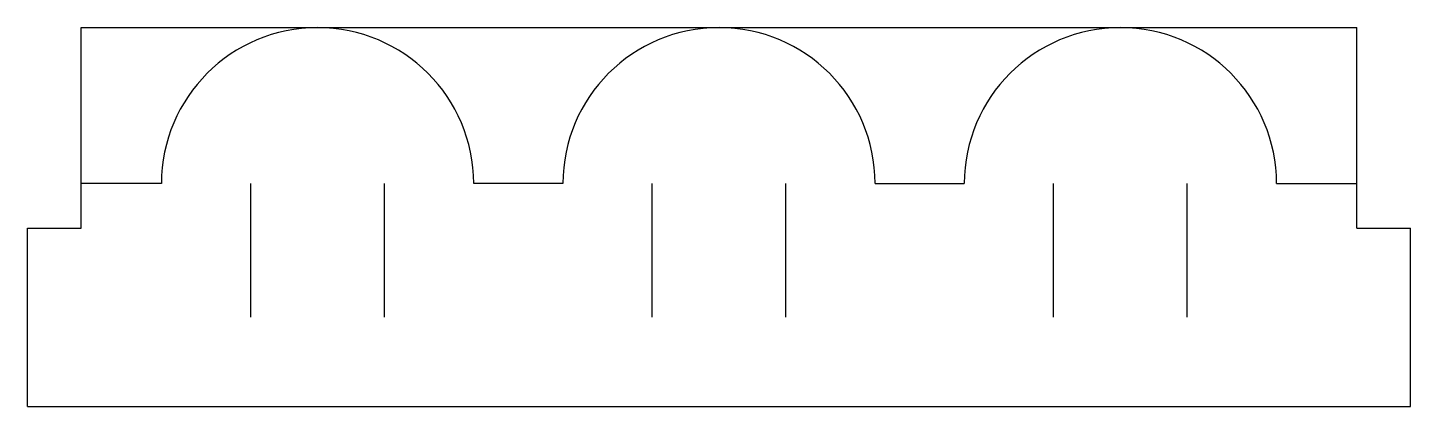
# Model space of a CAD drawing. Extents: x -0.77 to 0.77, y -0.42 to 0.
import ezdxf

# ---------------------------------------------------------------- set-up
doc = ezdxf.new("R2010")
doc.units = 0
doc.layers.add('SN', color=7, linetype='CONTINUOUS')

msp = doc.modelspace()

# ---------------------------------------------------------------- linework, layer by layer
at = {"layer": 'SN', "color": 0}
for p, q in [((-0.715, 0), (0.715, 0)), ((-0.715, -0.225), (-0.715, 0)), ((0.715, -0.225), (0.715, 0)), ((-0.625, -0.175), (-0.715, -0.175)), ((-0.525, -0.325), (-0.525, -0.175)), ((-0.375, -0.325), (-0.375, -0.175)), ((-0.175, -0.175), (-0.275, -0.175)), ((-0.075, -0.325), (-0.075, -0.175)), ((0.075, -0.325), (0.075, -0.175)), ((0.175, -0.175), (0.275, -0.175)), ((0.375, -0.325), (0.375, -0.175)), ((0.525, -0.325), (0.525, -0.175)), ((0.625, -0.175), (0.715, -0.175)), ((-0.775, -0.225), (-0.715, -0.225)), ((-0.775, -0.425), (-0.775, -0.225)), ((0.715, -0.225), (0.775, -0.225)), ((0.775, -0.425), (0.775, -0.225)), ((-0.775, -0.425), (0.775, -0.425))]:
    msp.add_line(p, q, dxfattribs=at)
for centre in [(-0.45, -0.175), (0, -0.175), (0.45, -0.175)]:
    msp.add_arc(centre, 0.175, 360, 180, dxfattribs=at)

doc.saveas('drawing.dxf')
